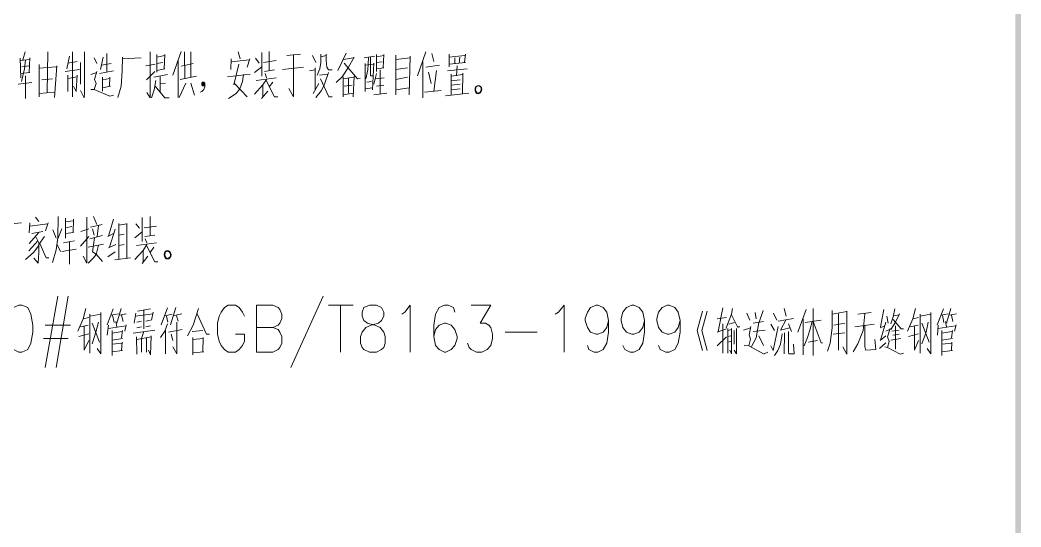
# Model space of a CAD drawing. Header units: millimetres. Extents: x 0 to 1648, y 27 to 2331.
# Drawn here: x 1306 to 1647.5, y 1634.2 to 1807.2 of the extents above; entities that cross this region are included whole.
import ezdxf

# ---------------------------------------------------------------- set-up
doc = ezdxf.new("R2010")
doc.units = ezdxf.units.MM
doc.layers.add('1', color=7, linetype='Continuous')

msp = doc.modelspace()

# ---------------------------------------------------------------- hatches: boundary and pattern name
h = msp.add_hatch(color=0)
h.dxf.hatch_style = 2
h.paths.add_polyline_path([(1647.54, 2331.231732), (1645.56, 2329.431732), (1647.54, 27.231732)])
h = msp.add_hatch(color=0)
h.dxf.hatch_style = 2
h.paths.add_polyline_path([(1645.56, 2329.431732), (1647.54, 27.231732), (1645.56, 29.031732)])

# ---------------------------------------------------------------- linework, layer by layer
at = {"layer": '1', "color": 0, "lineweight": 5}
for points in [[(1306.08, 1794.111732), (1306.26, 1787.451732)], [(1306.08, 1793.391732), (1309.32, 1793.751732)], [(1307.88, 1793.571732), (1307.52, 1790.511732), (1306.44, 1786.191732)], [(1307.7, 1796.271732), (1306.98, 1793.571732)], [(1309.32, 1794.291732), (1309.14, 1789.251732)], [(1315.44, 1796.271732), (1315.26, 1782.411732)], [(1322.82, 1794.831732), (1321.92, 1790.511732)], [(1323.9, 1796.271732), (1323.9, 1780.971732)], [(1328.04, 1796.271732), (1328.04, 1782.231732), (1327.86, 1780.611732), (1326.6, 1783.131732)], [(1331.28, 1794.291732), (1332.18, 1792.311732)], [(1334.34, 1794.471732), (1333.44, 1790.331732)], [(1335.6, 1795.731732), (1335.6, 1789.431732)], [(1341, 1794.471732), (1340.82, 1789.791732), (1340.46, 1784.571732), (1339.38, 1780.791732)], [(1341, 1793.931732), (1347.3, 1794.291732)], [(1350.36, 1796.271732), (1350.36, 1780.611732), (1349.28, 1782.411732)], [(1352.7, 1795.371732), (1352.7, 1789.431732)], [(1355.4, 1795.011732), (1352.7, 1794.471732)], [(1355.22, 1790.511732), (1355.4, 1795.371732)], [(1360.98, 1796.451732), (1358.1, 1788.351732)], [(1359.9, 1793.211732), (1359.9, 1780.791732)], [(1362.06, 1796.271732), (1362.24, 1787.271732)], [(1364.22, 1787.631732), (1364.22, 1796.271732)], [(1378.08, 1793.931732), (1377.9, 1790.331732)], [(1378.08, 1792.851732), (1384.2, 1793.571732)], [(1380.42, 1796.271732), (1381.14, 1793.931732)], [(1384.38, 1793.931732), (1383.48, 1791.051732)], [(1386.36, 1794.111732), (1387.62, 1792.491732)], [(1388.52, 1796.091732), (1388.52, 1787.991732)], [(1389.06, 1792.671732), (1393.38, 1793.391732)], [(1391.04, 1796.451732), (1391.04, 1789.971732)], [(1396.98, 1795.011732), (1401.66, 1795.551732)], [(1399.32, 1795.371732), (1399.32, 1781.151732)], [(1405.8, 1795.011732), (1406.88, 1792.671732)], [(1408.68, 1795.551732), (1408.68, 1792.491732)], [(1408.68, 1794.651732), (1410.48, 1795.011732)], [(1410.48, 1795.551732), (1410.48, 1793.391732), (1410.66, 1791.051732), (1411.2, 1790.151732), (1412.46, 1790.151732)], [(1420.02, 1794.471732), (1418.04, 1791.051732), (1415.88, 1787.811732), (1413.9, 1785.831732)], [(1416.06, 1793.211732), (1414.44, 1789.971732)], [(1417.32, 1795.911732), (1416.06, 1793.211732)], [(1416.42, 1793.751732), (1419.66, 1794.291732)], [(1423.44, 1794.291732), (1427.04, 1794.831732)], [(1424.88, 1794.291732), (1424.7, 1790.151732), (1423.98, 1787.091732)], [(1425.6, 1794.471732), (1425.6, 1788.171732), (1426.32, 1788.171732)], [(1427.58, 1795.371732), (1427.58, 1789.611732)], [(1427.58, 1794.651732), (1430.1, 1795.011732)], [(1429.92, 1790.871732), (1430.1, 1795.371732)], [(1434.24, 1781.691732), (1434.24, 1795.191732)], [(1434.24, 1793.751732), (1439.1, 1794.291732)], [(1439.1, 1794.831732), (1438.74, 1781.691732)], [(1444.5, 1796.271732), (1441.62, 1788.171732)], [(1446.48, 1795.731732), (1447.2, 1793.031732)], [(1452.42, 1795.551732), (1452.42, 1791.231732)], [(1457.82, 1795.011732), (1452.42, 1794.471732)], [(1454.4, 1794.291732), (1454.4, 1792.491732)], [(1456.02, 1794.471732), (1455.84, 1792.491732)], [(1457.64, 1792.671732), (1458, 1795.551732)], [(1306.62, 1791.231732), (1308.96, 1791.591732)], [(1312.56, 1791.951732), (1312.56, 1780.971732)], [(1312.56, 1790.691732), (1318.32, 1791.231732)], [(1318.5, 1791.591732), (1317.78, 1780.791732)], [(1321.38, 1789.611732), (1326.24, 1790.331732)], [(1322.46, 1792.491732), (1325.52, 1793.031732)], [(1326.6, 1792.671732), (1326.6, 1785.291732)], [(1333.08, 1788.891732), (1337.94, 1789.791732)], [(1333.8, 1791.771732), (1337.04, 1792.311732)], [(1348.92, 1791.591732), (1352.16, 1792.131732)], [(1352.7, 1792.311732), (1354.68, 1792.671732)], [(1352.7, 1789.971732), (1355.4, 1790.511732)], [(1360.98, 1791.411732), (1365.12, 1792.311732)], [(1380.6, 1792.131732), (1378.98, 1785.111732)], [(1386, 1789.251732), (1388.52, 1791.231732)], [(1389.42, 1789.611732), (1392.84, 1790.151732)], [(1395.54, 1790.331732), (1402.74, 1791.051732)], [(1406.7, 1790.151732), (1404.72, 1789.791732)], [(1406.7, 1783.491732), (1406.7, 1790.871732)], [(1408.68, 1792.671732), (1408.32, 1790.511732), (1407.42, 1788.351732)], [(1416.6, 1792.491732), (1421.1, 1787.091732), (1422, 1787.271732)], [(1423.8, 1792.311732), (1423.8, 1782.771732)], [(1423.8, 1791.771732), (1426.5, 1792.131732)], [(1426.68, 1792.491732), (1426.32, 1783.311732)], [(1427.58, 1792.671732), (1429.56, 1792.851732)], [(1427.58, 1790.511732), (1430.1, 1790.871732)], [(1428.84, 1782.051732), (1428.84, 1790.151732)], [(1434.24, 1790.331732), (1438.2, 1790.871732)], [(1443.42, 1793.031732), (1443.42, 1780.611732)], [(1444.5, 1791.051732), (1449.18, 1791.771732)], [(1448.1, 1789.971732), (1447.2, 1782.951732)], [(1451.88, 1789.791732), (1458.54, 1790.511732)], [(1452.42, 1792.131732), (1458, 1792.671732)], [(1455.12, 1791.591732), (1454.94, 1788.171732)], [(1306.26, 1788.891732), (1309.32, 1789.251732)], [(1307.88, 1788.171732), (1307.88, 1780.431732)], [(1313.46, 1786.731732), (1317.06, 1787.091732)], [(1322.28, 1788.351732), (1322.28, 1782.771732)], [(1322.28, 1787.271732), (1325.52, 1787.811732)], [(1325.52, 1788.351732), (1325.16, 1782.951732)], [(1330.2, 1788.531732), (1332.18, 1789.251732)], [(1331.46, 1786.911732), (1332, 1785.471732), (1331.28, 1783.491732), (1336.68, 1781.151732), (1337.94, 1781.511732)], [(1332.18, 1789.611732), (1331.46, 1786.911732)], [(1334.16, 1787.631732), (1334.16, 1782.951732)], [(1336.68, 1787.271732), (1334.16, 1786.731732)], [(1336.5, 1784.571732), (1336.68, 1787.631732)], [(1349.1, 1786.731732), (1351.98, 1789.611732)], [(1352.34, 1786.551732), (1351.8, 1783.311732), (1350.9, 1780.611732)], [(1351.62, 1787.631732), (1356.3, 1788.531732)], [(1353.78, 1787.991732), (1353.78, 1782.591732)], [(1360.62, 1786.911732), (1366.2, 1787.991732)], [(1384.56, 1788.711732), (1376.82, 1787.811732)], [(1382.22, 1788.531732), (1381.86, 1786.191732), (1380.96, 1783.671732)], [(1390.14, 1786.911732), (1388.88, 1785.111732), (1386, 1781.871732)], [(1386.54, 1786.551732), (1393.38, 1787.451732)], [(1389.6, 1788.891732), (1390.14, 1787.451732)], [(1389.96, 1786.551732), (1392.84, 1780.971732), (1393.92, 1780.971732)], [(1408.14, 1788.351732), (1411.02, 1788.711732)], [(1408.5, 1787.091732), (1411.38, 1780.971732), (1412.46, 1780.971732)], [(1411.2, 1789.251732), (1409.94, 1785.291732)], [(1416.24, 1787.811732), (1416.24, 1780.971732)], [(1416.24, 1787.091732), (1419.84, 1787.631732)], [(1418.04, 1787.271732), (1418.04, 1782.231732)], [(1420.02, 1787.991732), (1419.66, 1780.971732)], [(1427.58, 1788.891732), (1426.68, 1785.291732)], [(1427.4, 1787.091732), (1430.28, 1787.451732)], [(1434.24, 1786.911732), (1438.2, 1787.631732)], [(1445.4, 1789.431732), (1446.3, 1785.471732)], [(1453.14, 1788.711732), (1453.14, 1781.511732)], [(1456.92, 1788.531732), (1453.14, 1787.991732)], [(1453.14, 1786.371732), (1456.2, 1786.731732)], [(1456.92, 1782.051732), (1457.1, 1789.071732)], [(1305.36, 1785.291732), (1310.04, 1785.831732)], [(1325.16, 1782.771732), (1324.26, 1784.571732)], [(1330.2, 1783.491732), (1331.28, 1783.491732)], [(1334.16, 1784.031732), (1336.86, 1784.571732)], [(1355.4, 1780.611732), (1352.16, 1784.571732)], [(1353.78, 1785.471732), (1355.58, 1785.651732)], [(1362.6, 1785.651732), (1360.26, 1780.791732)], [(1364.22, 1785.651732), (1365.48, 1781.511732)], [(1369.08, 1785.291732), (1369.08, 1784.391732), (1368.72, 1783.491732), (1368, 1782.771732), (1367.46, 1782.591732)], [(1368, 1785.471732), (1368, 1785.111732), (1368.18, 1784.751732), (1368.54, 1784.751732), (1368.72, 1784.751732), (1369.08, 1785.111732), (1369.08, 1785.471732), (1369.08, 1785.651732), (1368.72, 1786.011732), (1368.54, 1786.011732), (1368.18, 1786.011732), (1368, 1785.651732), (1368, 1785.471732)], [(1368.9, 1785.471732), (1368.9, 1785.651732), (1368.72, 1785.831732), (1368.54, 1785.831732), (1368.36, 1785.831732), (1368.18, 1785.651732), (1368, 1785.471732), (1368.18, 1785.111732), (1368.36, 1784.931732), (1368.54, 1784.931732), (1368.72, 1784.931732), (1368.9, 1785.111732), (1368.9, 1785.471732)], [(1368.72, 1785.471732), (1368.72, 1785.651732), (1368.54, 1785.651732), (1368.36, 1785.651732), (1368.18, 1785.471732), (1368.36, 1785.111732), (1368.54, 1785.111732), (1368.72, 1785.111732), (1368.72, 1785.471732)], [(1368.72, 1785.471732), (1368.54, 1785.471732), (1368.36, 1785.471732), (1368.36, 1785.471732), (1368.36, 1785.291732), (1368.54, 1785.291732), (1368.72, 1785.471732)], [(1380.96, 1783.671732), (1379.7, 1782.051732), (1377.18, 1780.431732)], [(1379.16, 1785.471732), (1383.48, 1780.971732)], [(1388.34, 1780.431732), (1390.5, 1782.951732)], [(1388.88, 1785.111732), (1388.88, 1780.971732)], [(1392.3, 1786.011732), (1391.04, 1784.391732)], [(1399.32, 1780.971732), (1397.7, 1783.851732)], [(1407.96, 1785.471732), (1405.98, 1782.051732)], [(1406.88, 1780.791732), (1408.86, 1783.131732), (1409.94, 1785.291732)], [(1416.6, 1784.571732), (1419.3, 1784.931732)], [(1423.8, 1783.671732), (1426.32, 1784.031732)], [(1424.34, 1786.011732), (1425.96, 1786.191732)], [(1427.58, 1784.571732), (1430.1, 1784.931732)], [(1434.24, 1783.311732), (1438.74, 1784.031732)], [(1443.96, 1782.591732), (1449.72, 1783.131732)], [(1456.2, 1785.291732), (1453.14, 1784.931732)], [(1453.14, 1783.311732), (1456.2, 1783.671732)], [(1317.78, 1782.591732), (1312.56, 1782.051732)], [(1355.4, 1780.611732), (1356.84, 1780.611732)], [(1419.66, 1782.231732), (1416.24, 1781.691732)], [(1426.68, 1781.691732), (1431.18, 1782.231732)], [(1451.16, 1781.331732), (1459.08, 1782.231732)], [(1311.3, 1739.931732), (1312.38, 1738.491732)], [(1319.04, 1740.111732), (1318.86, 1732.911732)], [(1321.56, 1739.571732), (1321.56, 1732.731732)], [(1321.56, 1738.311732), (1324.08, 1738.671732)], [(1324.26, 1739.211732), (1324.08, 1734.711732)], [(1328.76, 1739.931732), (1328.76, 1724.271732), (1327.5, 1726.611732)], [(1331.1, 1740.111732), (1332.18, 1737.411732)], [(1337.94, 1739.211732), (1336.14, 1733.451732)], [(1347.66, 1739.751732), (1347.66, 1731.651732)], [(1350.36, 1740.111732), (1350.36, 1733.631732)], [(1300.14, 1737.411732), (1306.44, 1737.951732)], [(1309.32, 1737.951732), (1309.14, 1734.531732)], [(1309.32, 1736.871732), (1315.44, 1737.591732)], [(1315.62, 1737.951732), (1314.72, 1735.251732)], [(1317.24, 1735.611732), (1318.32, 1732.731732)], [(1320.3, 1735.971732), (1318.86, 1732.551732)], [(1321.56, 1736.331732), (1323.72, 1736.691732)], [(1329.48, 1735.971732), (1326.78, 1735.071732)], [(1330.02, 1736.511732), (1333.98, 1737.411732)], [(1331.28, 1733.811732), (1330.74, 1735.971732)], [(1332.72, 1737.051732), (1332.36, 1733.271732)], [(1338.48, 1735.791732), (1336.5, 1729.671732)], [(1339.74, 1737.771732), (1339.74, 1725.531732)], [(1342.44, 1737.591732), (1339.74, 1737.231732)], [(1342.44, 1725.891732), (1342.44, 1737.771732)], [(1345.5, 1737.591732), (1346.76, 1736.151732)], [(1348.38, 1736.331732), (1352.52, 1736.871732)], [(1312.02, 1731.831732), (1308.96, 1728.411732)], [(1312.38, 1734.711732), (1309.14, 1730.931732)], [(1310.04, 1734.351732), (1313.82, 1735.071732)], [(1311.3, 1733.451732), (1312.38, 1731.111732)], [(1312.38, 1730.571732), (1314.36, 1733.271732)], [(1317.06, 1724.451732), (1318.32, 1728.771732), (1318.86, 1732.911732)], [(1320.84, 1731.111732), (1324.62, 1731.831732)], [(1324.26, 1734.711732), (1321.56, 1734.351732)], [(1326.6, 1730.031732), (1329.48, 1733.271732)], [(1334.16, 1733.631732), (1329.84, 1732.551732)], [(1331.46, 1732.911732), (1330.74, 1728.051732)], [(1335.96, 1733.271732), (1337.94, 1734.351732)], [(1339.74, 1733.811732), (1341.54, 1734.171732)], [(1345.14, 1732.911732), (1347.66, 1734.891732)], [(1348.56, 1733.271732), (1351.98, 1733.811732)], [(1348.74, 1732.551732), (1349.28, 1731.111732)], [(1312.38, 1730.211732), (1310.58, 1727.871732), (1307.88, 1725.531732)], [(1312.38, 1731.111732), (1312.38, 1727.871732), (1312.2, 1724.271732), (1310.76, 1725.891732)], [(1312.74, 1730.931732), (1314.9, 1726.071732), (1315.8, 1726.071732)], [(1318.68, 1730.571732), (1319.76, 1728.231732)], [(1320.3, 1728.231732), (1325.16, 1728.951732)], [(1322.82, 1731.471732), (1322.82, 1723.911732)], [(1329.3, 1729.671732), (1334.52, 1730.751732)], [(1332.72, 1730.391732), (1332, 1727.151732)], [(1338.66, 1730.571732), (1336.14, 1729.491732)], [(1341.54, 1730.571732), (1339.74, 1730.211732)], [(1349.28, 1730.571732), (1348.02, 1728.591732), (1345.14, 1725.531732)], [(1345.68, 1730.211732), (1352.52, 1731.111732)], [(1348.02, 1728.591732), (1348.02, 1724.631732)], [(1349.1, 1730.211732), (1351.98, 1724.631732), (1353.06, 1724.631732)], [(1351.62, 1729.671732), (1350.36, 1727.871732)], [(1329.3, 1724.271732), (1331.1, 1726.071732), (1332, 1727.151732)], [(1332, 1727.331732), (1330.74, 1728.051732)], [(1332, 1727.331732), (1334.16, 1724.811732)], [(1335.96, 1726.431732), (1338.48, 1728.051732)], [(1338.3, 1725.351732), (1343.7, 1726.071732)], [(1347.66, 1724.091732), (1349.64, 1726.611732)], [(1318.86, 1712.931732), (1314.54, 1688.631732)], [(1322.46, 1712.931732), (1318.32, 1688.631732)], [(1409.4, 1712.931732), (1398.42, 1688.631732)], [(1305.54, 1709.871732), (1303.74, 1709.151732), (1302.48, 1706.811732), (1301.76, 1703.031732), (1301.76, 1700.691732), (1302.48, 1696.911732), (1303.74, 1694.751732), (1305.54, 1693.851732), (1306.62, 1693.851732), (1308.6, 1694.751732), (1309.68, 1696.911732), (1310.4, 1700.691732), (1310.4, 1703.031732), (1309.68, 1706.811732), (1308.6, 1709.151732), (1306.62, 1709.871732), (1305.54, 1709.871732)], [(1328.4, 1708.791732), (1327.5, 1705.191732), (1325.7, 1701.051732)], [(1337.76, 1708.611732), (1335.78, 1703.211732)], [(1340.46, 1708.791732), (1339.02, 1703.751732)], [(1346.04, 1707.891732), (1350.54, 1708.611732)], [(1348.2, 1708.071732), (1348.2, 1701.771732)], [(1356.3, 1708.971732), (1354.14, 1703.211732)], [(1357.38, 1703.211732), (1359.18, 1709.151732)], [(1366.92, 1708.791732), (1365.12, 1703.031732)], [(1382.58, 1706.091732), (1381.86, 1707.531732), (1380.78, 1709.151732), (1379.52, 1709.871732), (1377, 1709.871732), (1375.74, 1709.151732), (1374.66, 1707.531732), (1373.94, 1706.091732), (1373.4, 1703.751732), (1373.4, 1699.971732), (1373.94, 1697.631732), (1374.66, 1696.191732), (1375.74, 1694.751732), (1377, 1693.851732), (1379.52, 1693.851732), (1380.78, 1694.751732), (1381.86, 1696.191732), (1382.58, 1697.631732), (1382.58, 1699.971732), (1379.52, 1699.971732)], [(1386.72, 1693.851732), (1386.72, 1709.871732), (1392.3, 1709.871732), (1394.1, 1709.151732), (1394.64, 1708.431732), (1395.36, 1706.811732), (1395.36, 1705.371732), (1394.64, 1703.751732), (1394.1, 1703.031732), (1392.3, 1702.311732), (1386.72, 1702.311732)], [(1411.2, 1709.871732), (1419.66, 1709.871732)], [(1415.34, 1709.871732), (1415.34, 1693.851732)], [(1425.24, 1709.871732), (1423.26, 1709.151732), (1422.72, 1707.531732), (1422.72, 1706.091732), (1423.26, 1704.651732), (1424.52, 1703.751732), (1427.04, 1703.031732), (1428.84, 1702.311732), (1430.1, 1700.691732), (1430.64, 1699.251732), (1430.64, 1696.911732), (1430.1, 1695.471732), (1429.38, 1694.751732), (1427.58, 1693.851732), (1425.24, 1693.851732), (1423.26, 1694.751732), (1422.72, 1695.471732), (1422.18, 1696.911732), (1422.18, 1699.251732), (1422.72, 1700.691732), (1423.98, 1702.311732), (1425.78, 1703.031732), (1428.3, 1703.751732), (1429.38, 1704.651732), (1430.1, 1706.091732), (1430.1, 1707.531732), (1429.38, 1709.151732), (1427.58, 1709.871732), (1425.24, 1709.871732)], [(1436.22, 1706.811732), (1437.3, 1707.531732), (1439.1, 1709.871732), (1439.1, 1693.851732)], [(1454.4, 1707.531732), (1453.86, 1709.151732), (1452.06, 1709.871732), (1450.8, 1709.871732), (1449, 1709.151732), (1447.74, 1706.811732), (1447.2, 1703.031732), (1447.2, 1699.251732), (1447.74, 1696.191732), (1449, 1694.751732), (1450.8, 1693.851732), (1451.34, 1693.851732), (1453.14, 1694.751732), (1454.4, 1696.191732), (1455.12, 1698.531732), (1455.12, 1699.251732), (1454.4, 1701.591732), (1453.14, 1703.031732), (1451.34, 1703.751732), (1450.8, 1703.751732), (1449, 1703.031732), (1447.74, 1701.591732), (1447.2, 1699.251732)], [(1459.98, 1709.871732), (1466.64, 1709.871732), (1463.04, 1703.751732), (1464.84, 1703.751732), (1465.92, 1703.031732), (1466.64, 1702.311732), (1467.18, 1699.971732), (1467.18, 1698.531732), (1466.64, 1696.191732), (1465.38, 1694.751732), (1463.58, 1693.851732), (1461.78, 1693.851732), (1459.98, 1694.751732), (1459.26, 1695.471732), (1458.72, 1696.911732)], [(1488.6, 1706.811732), (1489.68, 1707.531732), (1491.66, 1709.871732), (1491.66, 1693.851732)], [(1506.78, 1704.651732), (1506.24, 1702.311732), (1504.98, 1700.691732), (1503.18, 1699.971732), (1502.64, 1699.971732), (1500.66, 1700.691732), (1499.58, 1702.311732), (1498.86, 1704.651732), (1498.86, 1705.371732), (1499.58, 1707.531732), (1500.66, 1709.151732), (1502.64, 1709.871732), (1503.18, 1709.871732), (1504.98, 1709.151732), (1506.24, 1707.531732), (1506.78, 1704.651732), (1506.78, 1700.691732), (1506.24, 1696.911732), (1504.98, 1694.751732), (1503.18, 1693.851732), (1501.92, 1693.851732), (1500.12, 1694.751732), (1499.58, 1696.191732)], [(1519.02, 1704.651732), (1518.48, 1702.311732), (1517.22, 1700.691732), (1515.42, 1699.971732), (1514.7, 1699.971732), (1512.9, 1700.691732), (1511.64, 1702.311732), (1511.1, 1704.651732), (1511.1, 1705.371732), (1511.64, 1707.531732), (1512.9, 1709.151732), (1514.7, 1709.871732), (1515.42, 1709.871732), (1517.22, 1709.151732), (1518.48, 1707.531732), (1519.02, 1704.651732), (1519.02, 1700.691732), (1518.48, 1696.911732), (1517.22, 1694.751732), (1515.42, 1693.851732), (1514.16, 1693.851732), (1512.36, 1694.751732), (1511.64, 1696.191732)], [(1531.26, 1704.651732), (1530.54, 1702.311732), (1529.46, 1700.691732), (1527.48, 1699.971732), (1526.94, 1699.971732), (1525.14, 1700.691732), (1523.88, 1702.311732), (1523.34, 1704.651732), (1523.34, 1705.371732), (1523.88, 1707.531732), (1525.14, 1709.151732), (1526.94, 1709.871732), (1527.48, 1709.871732), (1529.46, 1709.151732), (1530.54, 1707.531732), (1531.26, 1704.651732), (1531.26, 1700.691732), (1530.54, 1696.911732), (1529.46, 1694.751732), (1527.48, 1693.851732), (1526.4, 1693.851732), (1524.42, 1694.751732), (1523.88, 1696.191732)], [(1538.82, 1694.391732), (1537.02, 1701.231732), (1538.82, 1707.891732)], [(1540.44, 1694.391732), (1538.64, 1701.231732), (1540.44, 1707.891732)], [(1544.22, 1700.871732), (1545.84, 1708.971732)], [(1549.08, 1708.791732), (1548.72, 1706.811732), (1546.92, 1702.131732)], [(1559.52, 1708.071732), (1558.26, 1704.111732)], [(1566.72, 1708.791732), (1567.44, 1706.091732)], [(1574.28, 1708.431732), (1571.4, 1700.691732)], [(1576.62, 1708.791732), (1576.62, 1692.771732)], [(1581.48, 1694.211732), (1582.38, 1696.911732), (1583.1, 1702.131732), (1583.1, 1708.071732)], [(1588.14, 1707.891732), (1588.14, 1693.131732), (1586.7, 1695.651732)], [(1600.74, 1708.431732), (1599.66, 1702.491732)], [(1604.52, 1708.611732), (1603.98, 1705.911732), (1603.08, 1703.571732)], [(1611.54, 1708.791732), (1610.64, 1705.191732), (1608.84, 1701.051732)], [(1621.08, 1708.611732), (1618.92, 1703.211732)], [(1623.6, 1708.791732), (1622.16, 1703.751732)], [(1327.5, 1705.191732), (1329.48, 1705.731732)], [(1329.84, 1706.091732), (1333.62, 1706.811732)], [(1329.84, 1706.811732), (1329.84, 1693.491732)], [(1333.62, 1707.351732), (1333.62, 1693.311732), (1332.36, 1695.111732)], [(1337.04, 1706.451732), (1339.56, 1706.991732)], [(1338.12, 1703.931732), (1337.58, 1706.451732)], [(1339.92, 1706.451732), (1342.26, 1706.991732)], [(1340.64, 1706.451732), (1341.18, 1704.291732)], [(1345.5, 1707.171732), (1344.96, 1703.751732)], [(1345.32, 1706.091732), (1351.44, 1706.991732)], [(1345.86, 1704.111732), (1347.48, 1704.471732)], [(1348.92, 1704.471732), (1350.54, 1704.831732)], [(1351.44, 1707.531732), (1350.9, 1704.831732)], [(1355.4, 1706.271732), (1357.92, 1706.811732)], [(1355.94, 1706.091732), (1356.48, 1704.111732)], [(1358.28, 1706.271732), (1361.16, 1706.991732)], [(1359.36, 1706.271732), (1359.9, 1704.471732)], [(1366.38, 1706.991732), (1369.62, 1699.971732)], [(1543.86, 1705.191732), (1547.1, 1705.731732)], [(1548.72, 1706.631732), (1550.88, 1702.311732)], [(1553.94, 1707.171732), (1555.02, 1704.831732)], [(1556.82, 1707.351732), (1557.18, 1705.191732)], [(1563.12, 1707.171732), (1564.2, 1704.831732)], [(1569.96, 1705.371732), (1564.74, 1704.471732)], [(1565.64, 1701.591732), (1567.26, 1704.831732)], [(1573.2, 1692.951732), (1573.2, 1705.191732)], [(1573.92, 1703.931732), (1579.32, 1704.831732)], [(1583.1, 1706.811732), (1588.14, 1707.711732)], [(1585.26, 1694.571732), (1585.26, 1706.991732)], [(1591.92, 1706.811732), (1596.42, 1707.351732)], [(1593.72, 1701.231732), (1594.26, 1706.991732)], [(1601.82, 1706.091732), (1602.18, 1703.751732)], [(1606.14, 1706.991732), (1604.7, 1704.111732), (1603.08, 1701.591732)], [(1603.98, 1705.011732), (1606.68, 1701.771732), (1607.4, 1701.771732)], [(1604.16, 1706.271732), (1605.96, 1706.631732)], [(1610.64, 1705.191732), (1612.62, 1705.731732)], [(1613.16, 1706.091732), (1616.76, 1706.811732)], [(1613.16, 1706.811732), (1613.16, 1693.491732)], [(1616.76, 1707.351732), (1616.76, 1693.311732), (1615.5, 1695.111732)], [(1620.18, 1706.451732), (1622.7, 1706.991732)], [(1621.26, 1703.931732), (1620.72, 1706.451732)], [(1623.06, 1706.451732), (1625.58, 1706.991732)], [(1623.78, 1706.451732), (1624.32, 1704.291732)], [(1314.54, 1703.031732), (1323.18, 1703.031732)], [(1326.6, 1702.491732), (1329.3, 1703.031732)], [(1327.86, 1702.671732), (1327.86, 1694.571732), (1329.48, 1697.811732)], [(1332.72, 1704.111732), (1331.82, 1700.691732), (1330.56, 1696.731732)], [(1330.56, 1703.751732), (1333.08, 1697.271732)], [(1336.14, 1703.031732), (1335.78, 1699.611732)], [(1336.14, 1701.951732), (1342.08, 1702.851732)], [(1337.4, 1701.231732), (1337.4, 1692.771732)], [(1338.66, 1704.291732), (1339.02, 1702.491732)], [(1341, 1701.231732), (1340.64, 1698.711732)], [(1342.26, 1703.211732), (1341.72, 1701.051732)], [(1344.6, 1700.331732), (1351.98, 1701.411732)], [(1345.86, 1702.131732), (1347.48, 1702.491732)], [(1348.92, 1702.491732), (1350.54, 1702.851732)], [(1356.3, 1703.571732), (1355.4, 1701.051732), (1353.96, 1698.891732)], [(1355.58, 1701.231732), (1355.58, 1693.311732)], [(1356.66, 1700.691732), (1361.34, 1701.591732)], [(1359.54, 1704.111732), (1359.54, 1693.311732), (1358.1, 1695.651732)], [(1365.12, 1703.031732), (1363.14, 1699.431732)], [(1364.76, 1700.871732), (1368.36, 1701.231732)], [(1392.3, 1702.311732), (1394.1, 1701.591732), (1394.64, 1700.691732), (1395.36, 1699.251732), (1395.36, 1696.911732), (1394.64, 1695.471732), (1394.1, 1694.751732), (1392.3, 1693.851732), (1386.72, 1693.851732)], [(1543.86, 1700.691732), (1547.1, 1701.771732)], [(1545.84, 1703.571732), (1545.84, 1693.491732)], [(1547.46, 1701.951732), (1547.46, 1693.491732)], [(1547.46, 1701.231732), (1548.72, 1701.591732)], [(1547.82, 1703.391732), (1549.8, 1703.931732)], [(1548.72, 1701.951732), (1548.72, 1693.311732), (1548.18, 1694.571732)], [(1550.52, 1701.951732), (1550.52, 1693.311732), (1549.62, 1694.571732)], [(1549.62, 1701.231732), (1549.62, 1696.551732)], [(1550.88, 1702.491732), (1551.6, 1702.491732)], [(1552.86, 1701.411732), (1555.2, 1702.131732)], [(1555.38, 1702.671732), (1554.84, 1699.791732), (1555.2, 1698.351732), (1554.66, 1696.011732), (1553.04, 1696.191732)], [(1558.08, 1703.931732), (1557.18, 1698.711732), (1555.56, 1695.831732)], [(1556.1, 1703.751732), (1559.7, 1704.291732)], [(1556.1, 1700.871732), (1560.24, 1701.411732)], [(1563.48, 1701.231732), (1562.22, 1703.391732)], [(1564.74, 1702.671732), (1562.94, 1694.391732), (1562.22, 1696.011732)], [(1568.7, 1702.131732), (1565.46, 1701.411732)], [(1569.24, 1700.871732), (1568.16, 1703.571732)], [(1576.26, 1704.291732), (1575.54, 1701.411732), (1574.64, 1698.891732), (1573.56, 1696.011732)], [(1576.62, 1704.291732), (1579.32, 1697.091732), (1579.86, 1697.091732)], [(1583.64, 1703.031732), (1587.42, 1703.751732)], [(1590.84, 1702.491732), (1597.5, 1703.391732)], [(1593.72, 1701.231732), (1591.92, 1696.731732)], [(1594.26, 1695.651732), (1594.26, 1702.851732)], [(1599.48, 1702.131732), (1601.1, 1702.851732)], [(1601.46, 1704.111732), (1599.66, 1697.991732)], [(1601.46, 1701.051732), (1602.72, 1701.591732)], [(1602.9, 1701.951732), (1602, 1699.071732), (1602.54, 1697.451732), (1602, 1695.471732)], [(1603.44, 1701.051732), (1605.96, 1701.411732)], [(1604.7, 1694.931732), (1604.7, 1702.851732)], [(1609.74, 1702.491732), (1612.44, 1703.031732)], [(1611.18, 1702.671732), (1611.18, 1694.571732), (1612.62, 1697.811732)], [(1615.86, 1704.111732), (1615.14, 1700.691732), (1613.7, 1696.731732)], [(1613.7, 1703.751732), (1616.22, 1697.271732)], [(1619.28, 1703.031732), (1619.1, 1699.611732)], [(1619.28, 1701.951732), (1625.22, 1702.851732)], [(1620.54, 1701.231732), (1620.54, 1692.771732)], [(1621.8, 1704.291732), (1622.16, 1702.491732)], [(1624.14, 1701.231732), (1623.78, 1698.711732)], [(1625.4, 1703.211732), (1624.86, 1701.051732)], [(1314, 1698.531732), (1322.46, 1698.531732)], [(1326.06, 1699.251732), (1329.48, 1700.151732)], [(1337.4, 1700.331732), (1340.82, 1700.871732)], [(1337.4, 1697.991732), (1341, 1698.531732)], [(1345.68, 1699.071732), (1345.86, 1693.131732)], [(1345.86, 1698.171732), (1350.72, 1699.071732)], [(1348.2, 1700.871732), (1347.48, 1698.531732)], [(1347.48, 1698.351732), (1347.48, 1693.851732)], [(1349.1, 1698.711732), (1349.1, 1693.851732)], [(1350.72, 1699.431732), (1350.54, 1692.951732), (1349.82, 1694.571732)], [(1357.56, 1699.971732), (1358.1, 1697.811732)], [(1364.94, 1698.891732), (1364.94, 1692.951732)], [(1364.94, 1698.171732), (1368.54, 1698.531732)], [(1368.54, 1698.891732), (1368.36, 1694.031732)], [(1369.62, 1699.971732), (1370.7, 1699.971732)], [(1471.5, 1700.691732), (1482.48, 1700.691732)], [(1543.86, 1696.011732), (1547.1, 1699.071732)], [(1547.46, 1699.251732), (1548.54, 1699.431732)], [(1558.08, 1699.431732), (1559.7, 1696.191732)], [(1563.48, 1692.771732), (1564.56, 1694.391732), (1565.46, 1696.551732), (1566, 1700.151732)], [(1566.9, 1700.511732), (1566.72, 1693.311732)], [(1569.96, 1696.551732), (1570.14, 1693.311732), (1568.34, 1693.311732), (1568.16, 1694.031732), (1568.16, 1700.871732)], [(1575, 1697.271732), (1578.06, 1697.811732)], [(1587.42, 1700.511732), (1583.46, 1699.971732)], [(1594.26, 1695.651732), (1594.62, 1694.571732), (1598.04, 1694.751732), (1597.68, 1698.171732)], [(1599.48, 1697.811732), (1601.46, 1699.431732)], [(1603.08, 1697.991732), (1606.5, 1698.531732)], [(1605.96, 1699.971732), (1603.8, 1699.611732)], [(1609.2, 1699.251732), (1612.62, 1700.151732)], [(1620.54, 1700.331732), (1623.96, 1700.871732)], [(1620.54, 1697.991732), (1624.14, 1698.531732)], [(1340.82, 1696.911732), (1337.4, 1696.551732)], [(1341, 1694.391732), (1337.4, 1694.031732)], [(1340.82, 1697.271732), (1340.64, 1694.391732)], [(1547.46, 1697.271732), (1548.54, 1697.451732)], [(1554.66, 1696.011732), (1559.88, 1693.131732)], [(1591.92, 1696.731732), (1590.3, 1694.031732)], [(1601.46, 1697.091732), (1599.3, 1695.111732)], [(1601.1, 1695.651732), (1602, 1695.471732), (1606.32, 1693.131732)], [(1623.96, 1696.911732), (1620.54, 1696.551732)], [(1624.14, 1694.391732), (1620.54, 1694.031732)], [(1623.96, 1697.271732), (1623.78, 1694.391732)], [(1364.94, 1693.671732), (1368.72, 1694.031732)], [(1364.94, 1694.031732), (1364.94, 1693.671732)], [(1559.88, 1693.311732), (1561.14, 1693.851732)], [(1606.32, 1693.131732), (1607.4, 1693.491732)]]:
    msp.add_lwpolyline(points, dxfattribs=at)
for points in [[(1463.58, 1783.491732), (1463.4, 1785.291732), (1461.24, 1785.291732), (1461.24, 1783.491732), (1461.24, 1781.691732), (1463.22, 1781.331732), (1463.58, 1783.491732)], [(1461.42, 1783.491732), (1461.42, 1781.691732), (1463.22, 1781.871732), (1463.4, 1783.491732), (1463.4, 1784.931732), (1461.6, 1785.291732), (1461.42, 1783.491732)], [(1357.56, 1727.151732), (1357.2, 1729.131732), (1355.22, 1728.771732), (1355.22, 1727.151732), (1355.22, 1725.171732), (1357.38, 1725.171732), (1357.56, 1727.151732)], [(1355.4, 1727.151732), (1355.58, 1725.171732), (1357.38, 1725.711732), (1357.38, 1727.151732), (1357.2, 1728.591732), (1355.4, 1728.771732), (1355.4, 1727.151732)]]:
    msp.add_open_spline(points, degree=3, knots=[0, 0, 0, 0, 1, 1, 1, 2, 2, 2, 2], dxfattribs=at)

doc.saveas('drawing.dxf')
